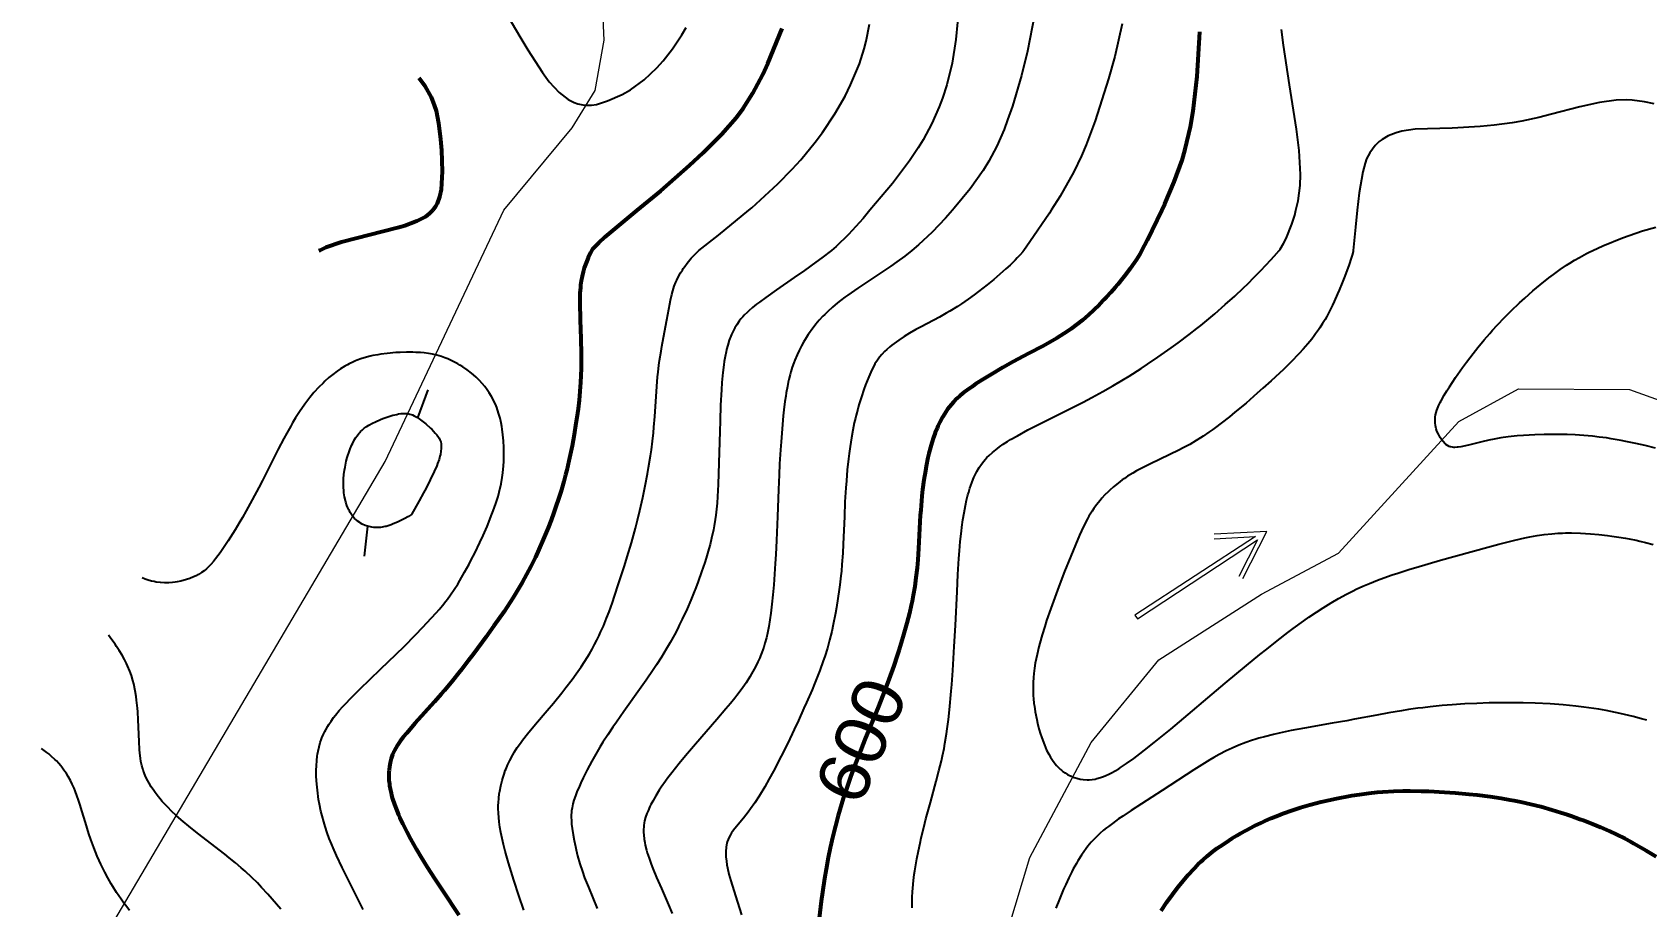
# Model space of a CAD drawing. Header units: metres. Extents: x 545098 to 555652, y 1854398 to 1862642.
# Drawn here: x 546267 to 546805, y 1859768 to 1860059 of the extents above; entities that cross this region are included whole.
import ezdxf
from ezdxf.enums import TextEntityAlignment as Align

# ---------------------------------------------------------------- set-up
doc = ezdxf.new("R2010")
doc.units = ezdxf.units.M
doc.header["$LTSCALE"] = 6.8
for name, color, linetype, lineweight in [('1', 7, 'Continuous', 25), ('2', 7, 'Continuous', 53), ('29', 7, 'Continuous', 25), ('34', 7, 'Continuous', 13), ('35', 7, 'Continuous', 13), ('52', 7, 'Continuous', 13)]:
    doc.layers.add(name, color=color, linetype=linetype, lineweight=lineweight)
doc.layers.add('4', color=7, linetype='Continuous')

msp = doc.modelspace()

# ---------------------------------------------------------------- linework, layer by layer
at = {"layer": '1'}
for points in [[(546424.31, 1860067.14), (546429.76, 1860057.88), (546432.4, 1860053.45), (546437.29, 1860045.86), (546439.57, 1860042.8), (546442.81, 1860039.22), (546445.88, 1860036.87), (546447.81, 1860035.9), (546449.04, 1860035.46), (546451.34, 1860035.01), (546453.68, 1860034.99), (546455.25, 1860035.25), (546458.92, 1860036.42), (546463.8, 1860038.56), (546466.62, 1860040.16), (546471.17, 1860043.43), (546475.36, 1860047.39), (546477.47, 1860049.76), (546480.62, 1860053.79), (546483.7, 1860058.41), (546485.2, 1860060.93)], [(546506.09, 1860000), (546507.03, 1860000.77), (546515.79, 1860008.81), (546520.58, 1860013.7), (546523.38, 1860016.8), (546528.24, 1860022.71), (546528.24, 1860022.71), (546530.63, 1860025.92), (546534.78, 1860032.11), (546538.15, 1860038), (546540.01, 1860041.74), (546542.93, 1860048.78), (546544.53, 1860053.75), (546545.18, 1860056.3), (546546.29, 1860061.97)], [(546575.62, 1860062.66), (546575.07, 1860056.84), (546573.88, 1860049), (546572.13, 1860041.83), (546570.66, 1860037.32), (546569.56, 1860034.42), (546567.08, 1860028.87), (546564.22, 1860023.5), (546562.56, 1860020.77), (546559.63, 1860016.42), (546553.96, 1860008.93), (546546.46, 1860000)], [(546601.33, 1860064.95), (546598.99, 1860052.97), (546596.97, 1860044.87), (546593.95, 1860034.67), (546592.37, 1860030.08), (546591.19, 1860026.94), (546588.75, 1860021.34), (546586.13, 1860016.37), (546584.22, 1860013.26), (546579.82, 1860007.1), (546574.53, 1860000.64), (546573.96, 1860000)], [(546630.51, 1860062.14), (546628.06, 1860051.24), (546626.03, 1860043.81), (546621.57, 1860029.82), (546618.56, 1860021.82), (546616.99, 1860018.14), (546614.44, 1860012.79), (546609.89, 1860004.69), (546606.92, 1860000)], [(546688.47, 1860000), (546689.24, 1860003.17), (546689.88, 1860008.26), (546690.01, 1860011.87), (546689.57, 1860019.96), (546688.7, 1860026.96), (546686.33, 1860041.83), (546684.29, 1860054.99), (546683.63, 1860060.27)], [(546807.94, 1860035.45), (546804.72, 1860036.15), (546800.6, 1860036.69), (546798.53, 1860036.78), (546795.26, 1860036.67), (546789.69, 1860035.9), (546783.07, 1860034.43), (546773.72, 1860032.04), (546769.4, 1860030.94), (546763.83, 1860029.71), (546760.58, 1860029.12), (546754.53, 1860028.32), (546749.9, 1860027.9), (546740.55, 1860027.4), (546728.23, 1860026.96), (546723.81, 1860026.31), (546721.86, 1860025.81), (546719.23, 1860024.8), (546717.17, 1860023.61), (546716.23, 1860022.88), (546714.91, 1860021.58), (546713.07, 1860019.09), (546712.04, 1860017.09), (546711.53, 1860015.7), (546710.76, 1860012.78), (546709.56, 1860005.75), (546708.92, 1860000)], [(546458.66, 1859864.1), (546459.47, 1859866.19), (546460.6, 1859869.33), (546461.32, 1859871.41), (546462.68, 1859875.5), (546464.62, 1859881.5), (546465.55, 1859884.51), (546466.92, 1859889.17), (546468.26, 1859894.11), (546468.93, 1859896.73), (546469.72, 1859899.99), (546470.69, 1859904.26), (546471.52, 1859908.22), (546472.3, 1859912.24), (546472.66, 1859914.25), (546473.31, 1859918.24), (546473.6, 1859920.2), (546473.98, 1859923.1), (546474.29, 1859925.9), (546474.46, 1859927.73), (546474.74, 1859931.27), (546475.4, 1859941.29), (546475.67, 1859944.48), (546475.83, 1859946.06), (546476.12, 1859948.41), (546476.33, 1859949.97), (546476.81, 1859953.05), (546477.07, 1859954.58), (546477.62, 1859957.59), (546478.73, 1859963.47), (546479.71, 1859968.81), (546479.95, 1859970.05), (546480.38, 1859971.91), (546480.72, 1859973.16), (546481.24, 1859974.74), (546481.75, 1859976.02), (546482.04, 1859976.67), (546482.52, 1859977.66), (546483.35, 1859979.17), (546483.92, 1859980.09), (546484.23, 1859980.55), (546484.72, 1859981.26), (546485.52, 1859982.34), (546486.41, 1859983.44), (546486.89, 1859984), (546487.93, 1859985.15), (546488.48, 1859985.73), (546489.36, 1859986.62), (546495.93, 1859991.66), (546506.09, 1860000)], [(546546.46, 1860000), (546544.15, 1859997.25), (546539.3, 1859991.95), (546535.24, 1859987.93), (546533.68, 1859986.62), (546530.45, 1859984.19), (546528.42, 1859982.7), (546524.64, 1859979.97), (546521.21, 1859977.55), (546515.34, 1859973.49), (546511.71, 1859970.95), (546509.61, 1859969.42), (546508.64, 1859968.68), (546507.3, 1859967.59), (546506.08, 1859966.52), (546505.51, 1859965.98), (546504.55, 1859965.02), (546504.1, 1859964.53), (546503.46, 1859963.78), (546502.86, 1859963.02), (546502.04, 1859961.84), (546501.41, 1859960.81), (546501.17, 1859960.39), (546500.73, 1859959.53), (546500.31, 1859958.64), (546500.05, 1859958.03), (546499.57, 1859956.75), (546499.04, 1859955.06), (546498.67, 1859953.62), (546498.5, 1859952.87), (546498.18, 1859951.3), (546497.91, 1859949.63), (546497.74, 1859948.47), (546497.44, 1859945.99), (546497.13, 1859942.59), (546496.95, 1859940.17), (546496.67, 1859935.08), (546496.47, 1859929.8), (546496.36, 1859926.26), (546496, 1859912.27), (546495.87, 1859908.63), (546495.66, 1859904.6), (546495.5, 1859902.42), (546495.08, 1859898.41), (546494.88, 1859897), (546494.54, 1859894.92), (546494.28, 1859893.55), (546493.68, 1859890.78), (546493.14, 1859888.63), (546492.74, 1859887.16), (546491.86, 1859884.15), (546491.38, 1859882.62), (546490.34, 1859879.51), (546489.21, 1859876.36), (546488.41, 1859874.26), (546487.85, 1859872.85), (546486.7, 1859870.05), (546485.5, 1859867.26)], [(546573.96, 1860000), (546571.64, 1859997.4), (546567.15, 1859992.72), (546562.63, 1859988.49), (546560.42, 1859986.62), (546558.05, 1859984.75), (546555.46, 1859982.82), (546553.43, 1859981.37), (546550.47, 1859979.34), (546542.44, 1859974.07), (546541.26, 1859973.28), (546539.07, 1859971.74), (546538.05, 1859970.99), (546536.6, 1859969.88), (546535.69, 1859969.16), (546533.98, 1859967.72), (546532.41, 1859966.28), (546531.42, 1859965.31), (546530.79, 1859964.66), (546529.58, 1859963.35), (546528.43, 1859962), (546527.87, 1859961.31), (546527.06, 1859960.25), (546526.28, 1859959.17), (546525.9, 1859958.62), (546525.17, 1859957.5), (546524.29, 1859956.05), (546523.63, 1859954.85), (546522.84, 1859953.31), (546522.17, 1859951.87), (546521.43, 1859950.09), (546521.07, 1859949.16), (546520.57, 1859947.7), (546520.1, 1859946.15), (546519.87, 1859945.33), (546519.44, 1859943.6), (546519.23, 1859942.68), (546518.93, 1859941.24), (546518.56, 1859939.17), (546518.38, 1859938.07), (546518.13, 1859936.33), (546517.77, 1859933.5), (546517.55, 1859931.47), (546517.16, 1859927.19), (546516.82, 1859922.89), (546516.63, 1859920.17), (546516.34, 1859915.52), (546516.15, 1859911.9), (546516, 1859906.96), (546515.68, 1859897.96), (546515.32, 1859890.02), (546515.07, 1859885.29), (546514.89, 1859882.37), (546514.38, 1859875.23), (546514.07, 1859871.84), (546513.76, 1859868.79), (546513.38, 1859865.74), (546513.07, 1859863.55), (546512.7, 1859861.33), (546512.28, 1859859.12), (546511.92, 1859857.53), (546511.45, 1859855.74), (546511.06, 1859854.44), (546510.45, 1859852.67), (546510.02, 1859851.58), (546509.73, 1859850.89), (546509.12, 1859849.56)], [(546606.92, 1860000), (546606.3, 1859999.03), (546599.76, 1859989.44), (546597.75, 1859986.62), (546597.41, 1859986.17), (546596.59, 1859985.19), (546595.59, 1859984.11), (546594.84, 1859983.34), (546593.17, 1859981.72), (546591.79, 1859980.44), (546590.81, 1859979.57), (546588.77, 1859977.81), (546587.71, 1859976.92), (546585.55, 1859975.16), (546582.66, 1859972.9), (546581.24, 1859971.83), (546579.18, 1859970.34), (546577.01, 1859968.84), (546575.64, 1859967.94), (546573.09, 1859966.36), (546571.88, 1859965.66), (546569.61, 1859964.4), (546563.49, 1859961.2), (546561.77, 1859960.26), (546559.67, 1859959.04), (546557.86, 1859957.91), (546556.14, 1859956.77), (546555.32, 1859956.2), (546553.79, 1859955.06), (546553.08, 1859954.49), (546552.09, 1859953.64), (546551.29, 1859952.9), (546550.4, 1859951.96), (546549.68, 1859951.1), (546548.94, 1859950.09), (546548.13, 1859948.79), (546547.62, 1859947.85), (546547.11, 1859946.83), (546546.77, 1859946.1), (546546.09, 1859944.53), (546545, 1859941.81), (546544.44, 1859940.29), (546543.6, 1859937.83), (546542.77, 1859935.15), (546542.37, 1859933.74), (546541.85, 1859931.77), (546541.6, 1859930.76), (546541.24, 1859929.19), (546540.73, 1859926.76), (546540.28, 1859924.23), (546539.82, 1859921.33), (546539.5, 1859918.95), (546539.29, 1859917.15), (546538.91, 1859913.52), (546538.59, 1859909.9), (546538.42, 1859907.51), (546538.14, 1859902.88), (546537.92, 1859897.95), (546537.56, 1859888.75), (546537.4, 1859885.77), (546537.13, 1859882.03), (546536.93, 1859879.76), (546536.77, 1859878.24), (546536.4, 1859875.19), (546536.2, 1859873.67), (546535.76, 1859870.66), (546535.28, 1859867.7), (546534.94, 1859865.77), (546534.21, 1859862.05), (546533.7, 1859859.68), (546533, 1859856.78)], [(546708.92, 1860000), (546708.29, 1859994.37), (546707.6, 1859986.62), (546707.53, 1859986.24), (546707.22, 1859985.04), (546706.93, 1859984.05), (546706.24, 1859981.98), (546704.81, 1859978.08), (546703.9, 1859975.79), (546702.9, 1859973.36), (546702.37, 1859972.12), (546701.26, 1859969.64), (546700.69, 1859968.41), (546699.81, 1859966.63), (546698.75, 1859964.62), (546698.21, 1859963.65), (546697.36, 1859962.23), (546696.48, 1859960.84), (546696.02, 1859960.16), (546695.05, 1859958.79), (546694.55, 1859958.11), (546693.76, 1859957.09), (546692.48, 1859955.53), (546690.94, 1859953.76), (546689.58, 1859952.28), (546686.76, 1859949.38), (546684.28, 1859946.96), (546682.97, 1859945.72), (546680.27, 1859943.22), (546677.49, 1859940.71), (546675.6, 1859939.04), (546671.83, 1859935.78), (546668.12, 1859932.68), (546666.28, 1859931.19), (546663.54, 1859929.04), (546661.7, 1859927.66), (546660.78, 1859926.99), (546659.4, 1859926.02), (546657.54, 1859924.76), (546656.61, 1859924.15), (546655.2, 1859923.27), (546653.05, 1859922), (546650.87, 1859920.81), (546649.41, 1859920.05), (546646.47, 1859918.6), (546639.78, 1859915.42), (546637.96, 1859914.52), (546636.21, 1859913.62), (546635.36, 1859913.16), (546634.13, 1859912.46), (546632.37, 1859911.38), (546631.27, 1859910.64), (546630.56, 1859910.14), (546629.2, 1859909.12), (546628.23, 1859908.34), (546627.61, 1859907.82), (546626.43, 1859906.76), (546625.87, 1859906.22), (546624.8, 1859905.14), (546623.81, 1859904.05), (546623.18, 1859903.32)], [(546658.75, 1859963.28), (546661.46, 1859965.54), (546664.92, 1859968.55), (546668.1, 1859971.43), (546670.97, 1859974.14), (546672.41, 1859975.54), (546674.6, 1859977.72), (546676.8, 1859979.98), (546680.12, 1859983.52), (546681.23, 1859984.74), (546682.9, 1859986.62), (546683.19, 1859987), (546684.34, 1859988.9), (546685.18, 1859990.57), (546687.12, 1859995.38), (546688.07, 1859998.33), (546688.47, 1860000)], [(546734.87, 1859930.31), (546734.93, 1859931.04), (546735.05, 1859931.8), (546735.24, 1859932.57), (546735.48, 1859933.37), (546735.68, 1859933.92), (546736.15, 1859935.05), (546736.56, 1859935.93), (546736.87, 1859936.54), (546737.93, 1859938.45), (546738.75, 1859939.79), (546739.66, 1859941.21), (546741.7, 1859944.26), (546744.05, 1859947.62), (546745.36, 1859949.41), (546747.51, 1859952.24), (546749.08, 1859954.23), (546751.22, 1859956.81), (546753.08, 1859958.95), (546754.06, 1859960.05), (546755.6, 1859961.73), (546758.08, 1859964.33), (546760.18, 1859966.44), (546762.98, 1859969.12), (546764.74, 1859970.74), (546767.48, 1859973.15), (546769.86, 1859975.14), (546772.81, 1859977.47), (546774.32, 1859978.6), (546776.62, 1859980.25), (546778.71, 1859981.66), (546779.76, 1859982.34), (546781.35, 1859983.32), (546782.96, 1859984.27), (546785.39, 1859985.6), (546786.21, 1859986.02), (546787.44, 1859986.62), (546790.75, 1859988.14), (546797.39, 1859990.82), (546804.02, 1859993.09), (546808.44, 1859994.41)], [(546560.57, 1859767.61), (546560.54, 1859768.46), (546560.57, 1859771.12), (546560.66, 1859772.95), (546560.76, 1859774.2), (546561.01, 1859776.73), (546561.25, 1859778.66), (546561.43, 1859779.96), (546562.09, 1859783.91), (546562.6, 1859786.55), (546563.16, 1859789.18), (546563.55, 1859790.93), (546564.38, 1859794.38), (546565.11, 1859797.22), (546566.6, 1859802.75), (546568.55, 1859809.8), (546569.45, 1859813.22), (546570.27, 1859816.58), (546570.64, 1859818.24), (546571.15, 1859820.71), (546571.46, 1859822.34), (546572, 1859825.58), (546572.23, 1859827.19), (546572.65, 1859830.37), (546573.01, 1859833.53), (546573.58, 1859839.75), (546573.76, 1859842.06), (546574.09, 1859846.7), (546574.58, 1859854.69), (546574.94, 1859861.61), (546575.49, 1859872.94), (546575.8, 1859878.63), (546576.14, 1859884.01), (546576.32, 1859886.52), (546576.58, 1859889.61), (546576.95, 1859893.13), (546577.11, 1859894.44), (546577.45, 1859896.91), (546577.83, 1859899.21), (546578.29, 1859901.61), (546578.7, 1859903.45), (546579.14, 1859905.23), (546579.38, 1859906.1), (546579.76, 1859907.37), (546580.4, 1859909.23), (546580.87, 1859910.42), (546581.12, 1859911), (546581.52, 1859911.86), (546582.09, 1859912.97), (546582.88, 1859914.3), (546583.66, 1859915.46), (546584.43, 1859916.44), (546584.83, 1859916.91), (546585.48, 1859917.62), (546586.17, 1859918.31), (546587.29, 1859919.33), (546587.83, 1859919.78), (546588.98, 1859920.68), (546589.6, 1859921.13), (546590.91, 1859922.03), (546592.34, 1859922.95), (546593.37, 1859923.58), (546595.6, 1859924.87), (546599.14, 1859926.8), (546602.26, 1859928.42), (546617.51, 1859936.1), (546620.46, 1859937.62), (546624.11, 1859939.58), (546627.47, 1859941.47), (546631.01, 1859943.57), (546632.88, 1859944.72), (546636.85, 1859947.27), (546638.99, 1859948.69), (546642.41, 1859951.02), (546646.84, 1859954.14), (546649.2, 1859955.86), (546652.89, 1859958.63), (546655.45, 1859960.62), (546656.76, 1859961.66), (546658.75, 1859963.28)], [(546372.87, 1859948.85), (546372.26, 1859948.53), (546371.35, 1859948.01), (546369.96, 1859947.14), (546368.84, 1859946.37), (546367.42, 1859945.31), (546366.11, 1859944.24), (546364.78, 1859943.07), (546364.12, 1859942.44), (546362.77, 1859941.1), (546361.08, 1859939.25), (546359.73, 1859937.63), (546359.05, 1859936.77), (546358.03, 1859935.41), (546357.02, 1859933.98), (546356.51, 1859933.23), (546355, 1859930.88), (546354, 1859929.22), (546353.34, 1859928.09), (546352.03, 1859925.76), (546351.06, 1859923.98), (546349.17, 1859920.37), (546347.94, 1859917.97), (546343.93, 1859909.99), (546342.75, 1859907.69), (546340.55, 1859903.53), (546338.53, 1859899.86), (546337.25, 1859897.63), (546336.42, 1859896.22), (546334.82, 1859893.57), (546333.26, 1859891.08), (546332.5, 1859889.89), (546331.38, 1859888.21), (546329.79, 1859885.91), (546328.3, 1859883.91), (546327.6, 1859883.04), (546326.73, 1859882.02), (546326.3, 1859881.56), (546325.28, 1859880.56), (546324.46, 1859879.88), (546323.63, 1859879.28), (546322.65, 1859878.69), (546321.82, 1859878.26), (546320.93, 1859877.85), (546319.73, 1859877.36), (546318.59, 1859876.96), (546316.77, 1859876.46), (546315.51, 1859876.2), (546314.86, 1859876.1), (546313.89, 1859875.98), (546312.71, 1859875.9), (546312.12, 1859875.88), (546311.23, 1859875.89), (546309.89, 1859875.97), (546308.54, 1859876.15), (546307.87, 1859876.27), (546306.98, 1859876.47), (546305.87, 1859876.79), (546304.88, 1859877.13), (546303.87, 1859877.55)], [(546363.76, 1859824.23), (546364.28, 1859825.43), (546364.71, 1859826.32), (546365.02, 1859826.91), (546365.69, 1859828.08), (546366.05, 1859828.66), (546366.82, 1859829.83), (546367.66, 1859830.99), (546368.26, 1859831.77), (546369.55, 1859833.34), (546370.75, 1859834.7), (546371.6, 1859835.61), (546373.4, 1859837.49), (546374.36, 1859838.46), (546376.4, 1859840.46), (546383.32, 1859847.09), (546388.5, 1859852.12), (546391.13, 1859854.72), (546394.99, 1859858.61), (546397.42, 1859861.12), (546400.21, 1859864.08), (546401.97, 1859866.04), (546402.79, 1859866.98), (546403.95, 1859868.36), (546405.06, 1859869.74), (546405.59, 1859870.43), (546406.62, 1859871.84), (546407.89, 1859873.67), (546409.01, 1859875.43), (546409.77, 1859876.68), (546411.33, 1859879.4), (546412.8, 1859882.11), (546413.55, 1859883.55), (546414.68, 1859885.79), (546416.38, 1859889.3), (546417.48, 1859891.69), (546418.79, 1859894.67), (546419.77, 1859897.03), (546420.23, 1859898.19), (546420.87, 1859899.89), (546421.74, 1859902.35), (546422.46, 1859904.65), (546422.86, 1859906.1), (546423.5, 1859908.83), (546423.88, 1859910.95), (546424.1, 1859912.56), (546424.31, 1859914.85), (546424.38, 1859916.31), (546424.41, 1859919.12), (546424.37, 1859920.95), (546424.25, 1859923.18), (546424.08, 1859925.15), (546423.85, 1859927.06), (546423.7, 1859927.99), (546423.47, 1859929.22), (546423.13, 1859930.72), (546422.78, 1859932.04), (546422.29, 1859933.55), (546422.02, 1859934.29), (546421.58, 1859935.38), (546421.09, 1859936.43), (546420.83, 1859936.95), (546420.28, 1859937.97), (546419.54, 1859939.21), (546418.89, 1859940.16), (546418.02, 1859941.32), (546417.17, 1859942.33), (546416.27, 1859943.3), (546415.21, 1859944.34), (546414.32, 1859945.13), (546413.63, 1859945.71), (546412.21, 1859946.8), (546410.74, 1859947.81), (546409.75, 1859948.43), (546409.08, 1859948.82), (546407.74, 1859949.54), (546406.39, 1859950.19), (546405.71, 1859950.48), (546404.68, 1859950.88), (546403.64, 1859951.24), (546402.03, 1859951.7), (546400.64, 1859952.02), (546399.34, 1859952.25), (546397.83, 1859952.45), (546396.57, 1859952.56), (546395.09, 1859952.66), (546394.07, 1859952.69), (546391.97, 1859952.7), (546389.83, 1859952.64), (546388.39, 1859952.56), (546385.53, 1859952.31), (546383.44, 1859952.04), (546382.42, 1859951.88), (546380.68, 1859951.56), (546379.83, 1859951.37), (546378.59, 1859951.06), (546376.76, 1859950.51), (546375.56, 1859950.07), (546374.96, 1859949.83), (546374.06, 1859949.43), (546372.87, 1859948.85)], [(546393.66, 1859898.67), (546392.57, 1859898.03), (546391.15, 1859897.24), (546390.3, 1859896.79), (546388.92, 1859896.12), (546387.5, 1859895.49), (546386.8, 1859895.22), (546385.79, 1859894.88), (546385.13, 1859894.7), (546384.71, 1859894.6), (546383.89, 1859894.44), (546383.29, 1859894.36), (546382.9, 1859894.33), (546381.77, 1859894.3), (546381.05, 1859894.34), (546380.36, 1859894.43), (546379.91, 1859894.51), (546379.03, 1859894.73), (546378.19, 1859895.01), (546377.19, 1859895.46), (546376.62, 1859895.78), (546376.34, 1859895.96), (546375.54, 1859896.54), (546375.16, 1859896.87), (546374.67, 1859897.34), (546374.1, 1859898), (546373.62, 1859898.65), (546373.18, 1859899.35), (546372.9, 1859899.85), (546372.73, 1859900.19), (546372.4, 1859900.91), (546372.1, 1859901.67), (546371.76, 1859902.73), (546371.6, 1859903.28), (546371.32, 1859904.56), (546371.11, 1859905.9), (546371.03, 1859906.59), (546370.96, 1859907.63), (546370.93, 1859908.34), (546370.94, 1859909.78), (546370.97, 1859910.51), (546371.09, 1859911.97), (546371.29, 1859913.45), (546371.45, 1859914.43), (546371.58, 1859915.08), (546371.87, 1859916.37), (546372.21, 1859917.65), (546372.39, 1859918.28), (546372.69, 1859919.21), (546373.19, 1859920.55), (546373.74, 1859921.84), (546374.03, 1859922.45), (546374.66, 1859923.6), (546374.98, 1859924.14), (546375.5, 1859924.9), (546376.03, 1859925.58), (546376.4, 1859926.01), (546376.66, 1859926.28), (546377.18, 1859926.78), (546377.6, 1859927.14), (546377.88, 1859927.37), (546378.47, 1859927.8), (546379.42, 1859928.4), (546380.58, 1859929.03), (546381.58, 1859929.52), (546383.23, 1859930.24), (546384.1, 1859930.58), (546385.43, 1859931.07), (546386.75, 1859931.5), (546387.41, 1859931.69), (546388.68, 1859932.01), (546389.28, 1859932.13), (546390.14, 1859932.26), (546390.94, 1859932.33), (546391.76, 1859932.32), (546392.37, 1859932.26), (546393.1, 1859932.1), (546393.94, 1859931.82), (546394.49, 1859931.56), (546395.42, 1859931.04), (546396.19, 1859930.52), (546397.11, 1859929.84), (546398.38, 1859928.83), (546399.93, 1859927.45), (546400.37, 1859927.03), (546401.56, 1859925.78), (546402.06, 1859925.2), (546402.6, 1859924.46), (546402.83, 1859924.1), (546403.1, 1859923.57), (546403.36, 1859922.85), (546403.48, 1859922.22), (546403.53, 1859921.68), (546403.54, 1859921.09), (546403.52, 1859920.67), (546403.42, 1859919.75), (546403.24, 1859918.68), (546403.1, 1859918.06), (546402.79, 1859916.96), (546402.31, 1859915.61), (546402.01, 1859914.83)], [(546808.35, 1859920.77), (546804.94, 1859921.61), (546801.75, 1859922.33), (546798.49, 1859923), (546796.85, 1859923.31), (546793.59, 1859923.88), (546791.99, 1859924.13), (546789.62, 1859924.46), (546787.33, 1859924.72), (546785.85, 1859924.87), (546782.97, 1859925.09), (546781.57, 1859925.17), (546778.86, 1859925.27), (546776.25, 1859925.31), (546774.56, 1859925.31), (546771.28, 1859925.26), (546768.14, 1859925.15), (546764.39, 1859924.96), (546762.24, 1859924.8), (546759.18, 1859924.49), (546756.78, 1859924.16), (546754.52, 1859923.77), (546752.82, 1859923.42), (546750.46, 1859922.87), (546746.46, 1859921.85), (546745, 1859921.5), (546743.43, 1859921.18), (546742.6, 1859921.06), (546742.22, 1859921.02), (546741.5, 1859920.99), (546741.16, 1859921), (546740.68, 1859921.04), (546740.15, 1859921.14), (546739.89, 1859921.21), (546739.52, 1859921.34), (546738.98, 1859921.62), (546738.46, 1859922), (546738.21, 1859922.22), (546737.56, 1859922.91), (546737.03, 1859923.61), (546736.55, 1859924.33), (546736.31, 1859924.73), (546735.96, 1859925.38), (546735.5, 1859926.45), (546735.24, 1859927.23), (546735, 1859928.27), (546734.89, 1859929.15), (546734.87, 1859929.61), (546734.87, 1859930.31)], [(546402.01, 1859914.83), (546401.23, 1859913.01), (546399.89, 1859910.19), (546398.47, 1859907.42), (546397.64, 1859905.85), (546396.22, 1859903.23), (546393.66, 1859898.67)], [(546623.18, 1859903.32), (546622.01, 1859901.86), (546621.11, 1859900.61), (546620.54, 1859899.78), (546619.47, 1859898.06), (546618.97, 1859897.17), (546617.98, 1859895.29), (546617, 1859893.25), (546616.34, 1859891.78), (546614.94, 1859888.51), (546613.39, 1859884.77), (546611.33, 1859879.6), (546609.44, 1859874.69), (546607.62, 1859869.77), (546606.76, 1859867.37), (546605.37, 1859863.28), (546604.74, 1859861.32), (546603.88, 1859858.5), (546603.11, 1859855.81), (546602.77, 1859854.51), (546602.17, 1859852.02), (546601.58, 1859849.09), (546601.31, 1859847.44), (546601.09, 1859845.67), (546600.96, 1859844.31), (546600.86, 1859842.65), (546600.83, 1859841.36), (546600.86, 1859839.46), (546600.92, 1859838.21), (546600.98, 1859837.38), (546601.15, 1859835.71), (546601.27, 1859834.76), (546601.56, 1859832.86), (546602.04, 1859830.34), (546602.32, 1859829.09), (546602.79, 1859827.25), (546603.32, 1859825.46), (546603.6, 1859824.58), (546604.04, 1859823.32), (546604.6, 1859821.87), (546605.36, 1859820.17), (546606.1, 1859818.75), (546606.62, 1859817.85), (546607.31, 1859816.79), (546607.9, 1859815.99), (546608.2, 1859815.61), (546608.67, 1859815.07), (546609.4, 1859814.3), (546610.01, 1859813.73), (546610.32, 1859813.46), (546610.8, 1859813.08), (546611.54, 1859812.55), (546612.31, 1859812.07), (546612.71, 1859811.85), (546613.52, 1859811.46), (546613.93, 1859811.28), (546614.57, 1859811.04), (546615.44, 1859810.76), (546616.55, 1859810.5), (546617.58, 1859810.34), (546618.85, 1859810.26), (546619.5, 1859810.27), (546620.52, 1859810.35), (546621.59, 1859810.52), (546622.15, 1859810.65), (546623.33, 1859810.98), (546623.95, 1859811.2), (546624.92, 1859811.58), (546626.29, 1859812.21), (546627.02, 1859812.58), (546628.16, 1859813.22), (546629.38, 1859813.94), (546630.01, 1859814.34), (546632.02, 1859815.68), (546634.42, 1859817.39), (546636.45, 1859818.9), (546638.01, 1859820.11), (546641.24, 1859822.67), (546644.53, 1859825.35), (546646.74, 1859827.18), (546664.89, 1859842.43), (546671.98, 1859848.31), (546676.46, 1859851.96), (546678.77, 1859853.81), (546682.27, 1859856.58), (546685.8, 1859859.29), (546687.57, 1859860.62), (546691.06, 1859863.17), (546692.79, 1859864.39), (546695.33, 1859866.13), (546697.54, 1859867.58), (546700.26, 1859869.26), (546702.67, 1859870.66), (546705.35, 1859872.11), (546707.51, 1859873.2), (546708.59, 1859873.72), (546710.8, 1859874.73), (546713.05, 1859875.69), (546715.63, 1859876.72), (546717.76, 1859877.52), (546720.56, 1859878.51)], [(546720.56, 1859878.51), (546722.48, 1859879.15), (546726.43, 1859880.41), (546728.44, 1859881.03), (546732.52, 1859882.23), (546736.62, 1859883.4), (546752.43, 1859887.8), (546756.11, 1859888.79), (546759.67, 1859889.69), (546761.41, 1859890.11), (546764.8, 1859890.86), (546766.45, 1859891.19), (546768.87, 1859891.61), (546771.23, 1859891.95), (546773.79, 1859892.22), (546775.81, 1859892.37), (546777.31, 1859892.45), (546778.31, 1859892.48), (546780.3, 1859892.5), (546783.31, 1859892.44), (546786.7, 1859892.24), (546789.49, 1859891.99), (546792.36, 1859891.66), (546793.83, 1859891.47), (546796.08, 1859891.14), (546798.39, 1859890.75), (546799.56, 1859890.53), (546801.95, 1859890.04), (546803.16, 1859889.77), (546805.01, 1859889.33), (546807.53, 1859888.67)], [(546485.5, 1859867.26), (546483.9, 1859863.8), (546482.89, 1859861.72), (546482.36, 1859860.68), (546481.26, 1859858.59), (546479.81, 1859855.95), (546478.57, 1859853.81), (546476.92, 1859851.1), (546475.33, 1859848.61), (546474.21, 1859846.92), (546471.85, 1859843.48), (546470.22, 1859841.16), (546464.37, 1859832.98), (546461.93, 1859829.5), (546460.75, 1859827.78), (546459.05, 1859825.24), (546457.46, 1859822.76), (546456.46, 1859821.14), (546454.61, 1859818), (546453.76, 1859816.48), (546452.21, 1859813.59), (546450.86, 1859810.9), (546450.08, 1859809.24), (546449.61, 1859808.19), (546448.79, 1859806.25), (546448.29, 1859804.94), (546447.78, 1859803.45), (546447.43, 1859802.22), (546447.15, 1859800.95), (546447, 1859799.97), (546446.95, 1859799.49), (546446.89, 1859798.53), (546446.89, 1859797.56), (546446.91, 1859796.9), (546447.01, 1859795.5), (546447.18, 1859794), (546447.47, 1859791.96), (546447.82, 1859790.02), (546448.24, 1859788), (546448.47, 1859786.97), (546448.99, 1859784.89), (546449.74, 1859782.29), (546450.59, 1859779.72), (546451.34, 1859777.65), (546452.59, 1859774.46), (546455.51, 1859767.34)], [(546431.07, 1859766.85), (546429.36, 1859771.76), (546427.69, 1859776.79), (546425.92, 1859782.56), (546424.84, 1859786.46), (546424.28, 1859788.66), (546423.8, 1859790.73), (546423.41, 1859792.66), (546423.1, 1859794.45), (546422.84, 1859796.31), (546422.7, 1859797.69), (546422.59, 1859799.15), (546422.54, 1859800.66), (546422.55, 1859801.8), (546422.59, 1859802.62), (546422.71, 1859804.16), (546422.89, 1859805.61), (546423.05, 1859806.53), (546423.42, 1859808.3), (546423.84, 1859810.01), (546424.07, 1859810.85), (546424.46, 1859812.1), (546424.89, 1859813.33), (546425.13, 1859813.95), (546425.64, 1859815.18), (546426.36, 1859816.71), (546427.37, 1859818.58), (546427.94, 1859819.53), (546428.87, 1859820.97), (546429.91, 1859822.45), (546430.66, 1859823.45), (546432.27, 1859825.52), (546434.95, 1859828.76), (546438.88, 1859833.36), (546440.94, 1859835.8), (546443.73, 1859839.2), (546445.12, 1859840.96), (546447.19, 1859843.67), (546448.55, 1859845.52), (546450.19, 1859847.89), (546451.46, 1859849.82), (546452.97, 1859852.28), (546453.83, 1859853.78), (546454.66, 1859855.3), (546455.44, 1859856.83), (546456.19, 1859858.37), (546456.67, 1859859.41), (546457.59, 1859861.49), (546458.66, 1859864.1)], [(546303.42, 1859816.35), (546303.24, 1859817.45), (546303.04, 1859819.18), (546302.94, 1859820.4), (546302.8, 1859823.07), (546302.5, 1859830.26), (546302.34, 1859832.86), (546302.23, 1859834.16), (546301.97, 1859836.75), (546301.8, 1859838.02), (546301.51, 1859839.87), (546301.02, 1859842.22), (546300.72, 1859843.36), (546300.22, 1859845.02), (546299.71, 1859846.46), (546298.97, 1859848.24), (546298.64, 1859848.95), (546297.93, 1859850.36), (546297.14, 1859851.78), (546296.17, 1859853.38), (546295.31, 1859854.68), (546294.8, 1859855.42), (546293.71, 1859856.94), (546292.58, 1859858.4)], [(546533, 1859856.78), (546532.26, 1859854.12), (546531.39, 1859851.34), (546530.89, 1859849.86), (546529.74, 1859846.71), (546529.08, 1859845), (546527.97, 1859842.25), (546527.15, 1859840.28), (546525.33, 1859836.06), (546524.46, 1859834.1), (546522.63, 1859830.07), (546521.21, 1859827.02), (546519.05, 1859822.48), (546516.9, 1859818.13), (546514.34, 1859813.18), (546512.91, 1859810.56), (546511.43, 1859807.97), (546509.52, 1859804.83), (546508.03, 1859802.55), (546506.67, 1859800.6), (546505.83, 1859799.46), (546504.28, 1859797.48), (546501.43, 1859794.06), (546500.68, 1859793.09), (546500.34, 1859792.61), (546499.93, 1859791.98), (546499.5, 1859791.16), (546499.17, 1859790.4), (546498.9, 1859789.58), (546498.76, 1859789.02), (546498.68, 1859788.63), (546498.56, 1859787.83), (546498.49, 1859787.21), (546498.46, 1859786.79), (546498.43, 1859785.94), (546498.46, 1859784.62), (546498.59, 1859783.13), (546498.76, 1859781.92), (546498.95, 1859780.9), (546499.44, 1859778.82), (546500.06, 1859776.63), (546501.67, 1859771.56), (546503.68, 1859765.32)], [(546509.12, 1859849.56), (546508.72, 1859848.74), (546507.89, 1859847.14), (546507.02, 1859845.59), (546506.41, 1859844.59), (546505.16, 1859842.62), (546503.5, 1859840.25), (546502.11, 1859838.4), (546501.4, 1859837.49), (546499.95, 1859835.69), (546498.45, 1859833.9), (546495.38, 1859830.33), (546488.3, 1859822.17), (546484.92, 1859818.19), (546482.81, 1859815.64), (546480.41, 1859812.62), (546479.12, 1859810.93), (546478.32, 1859809.84), (546476.87, 1859807.77), (546476.21, 1859806.79), (546475.03, 1859804.91), (546474.02, 1859803.16), (546473.44, 1859802.05), (546473.09, 1859801.33), (546472.47, 1859799.96), (546472.08, 1859798.98), (546471.68, 1859797.79), (546471.35, 1859796.56), (546471.23, 1859795.96), (546471.09, 1859795.05), (546471.04, 1859794.6), (546470.98, 1859793.69), (546470.98, 1859792.65), (546471.02, 1859791.94), (546471.19, 1859790.48), (546471.39, 1859789.32), (546471.56, 1859788.52), (546471.98, 1859786.84), (546472.23, 1859785.95), (546472.83, 1859784.1), (546473.54, 1859782.12), (546474.07, 1859780.72), (546475.3, 1859777.74), (546476.91, 1859774.05), (546479.31, 1859768.63), (546480.57, 1859765.71)], [(546744.81, 1859835.54), (546740.53, 1859835.26), (546737.24, 1859834.98), (546733.27, 1859834.58), (546730.75, 1859834.29), (546729.12, 1859834.08), (546725.98, 1859833.64), (546723.72, 1859833.29), (546719.42, 1859832.57), (546715.41, 1859831.83), (546708.04, 1859830.42), (546705.46, 1859829.95), (546700.53, 1859829.08), (546691.32, 1859827.49), (546686.88, 1859826.66), (546682.94, 1859825.84), (546680.98, 1859825.38), (546678.04, 1859824.63), (546676.1, 1859824.08), (546675.13, 1859823.79), (546673.68, 1859823.33), (546671.76, 1859822.67), (546669.39, 1859821.76), (546667.27, 1859820.85), (546665.18, 1859819.86), (546662.89, 1859818.68), (546661.08, 1859817.67), (546659.73, 1859816.89), (546657.08, 1859815.28), (546654.47, 1859813.62), (546643.89, 1859806.7), (546633.6, 1859800.04), (546630.73, 1859798.16), (546629.33, 1859797.21), (546627.29, 1859795.75), (546625.96, 1859794.75), (546625.3, 1859794.23), (546624.34, 1859793.43), (546623.09, 1859792.33), (546622.47, 1859791.75), (546621.57, 1859790.86), (546620.68, 1859789.93), (546620.25, 1859789.45), (546619.12, 1859788.11), (546618.57, 1859787.41), (546617.76, 1859786.31), (546616.96, 1859785.15), (546615.79, 1859783.3), (546615.28, 1859782.43), (546614.26, 1859780.6), (546613.75, 1859779.63), (546612.74, 1859777.59), (546611.72, 1859775.4), (546611.04, 1859773.85), (546609.65, 1859770.53), (546608.46, 1859767.5)], [(546805.43, 1859830.13), (546803.66, 1859830.62), (546800.91, 1859831.35), (546798.04, 1859832.04), (546796.56, 1859832.37), (546793.51, 1859833.01), (546791.93, 1859833.31), (546789.5, 1859833.74), (546786.15, 1859834.26), (546784.42, 1859834.5), (546781.75, 1859834.83), (546777.6, 1859835.24), (546776.17, 1859835.36), (546773.26, 1859835.56), (546768.27, 1859835.8), (546764.19, 1859835.91), (546761.1, 1859835.95), (546759.04, 1859835.95), (546754.91, 1859835.91), (546752.86, 1859835.86), (546748.79, 1859835.73), (546744.81, 1859835.54)], [(546377.49, 1859767.06), (546370.47, 1859781.09), (546368.6, 1859785.04), (546367.46, 1859787.61), (546366.93, 1859788.88), (546366.18, 1859790.76), (546365.5, 1859792.62), (546364.82, 1859794.66), (546364.34, 1859796.27), (546363.8, 1859798.27), (546363.42, 1859799.85), (546362.94, 1859802.19), (546362.66, 1859803.74), (546362.24, 1859806.8), (546362.04, 1859808.82), (546361.89, 1859811.31), (546361.86, 1859813.51), (546361.9, 1859814.95), (546362.02, 1859816.72), (546362.18, 1859818.1), (546362.28, 1859818.78), (546362.46, 1859819.79), (546362.8, 1859821.26), (546363.21, 1859822.69), (546363.53, 1859823.62), (546363.76, 1859824.23)], [(546299.65, 1859766.72), (546298.37, 1859768.35), (546297.74, 1859769.2), (546296.81, 1859770.5), (546295.28, 1859772.77), (546294.1, 1859774.67), (546293.53, 1859775.63), (546292.41, 1859777.58), (546291.36, 1859779.54), (546290.91, 1859780.42), (546290.06, 1859782.15), (546289.46, 1859783.43), (546288.83, 1859784.86), (546287.7, 1859787.66), (546287.35, 1859788.58), (546286.7, 1859790.42), (546286.08, 1859792.26), (546284.91, 1859796.02), (546283.75, 1859799.9), (546283.14, 1859801.85), (546282.51, 1859803.78), (546282.18, 1859804.73), (546281.48, 1859806.57), (546281.11, 1859807.47), (546280.53, 1859808.77), (546279.91, 1859810.01), (546279.19, 1859811.32), (546278.57, 1859812.32), (546278.09, 1859813.04), (546277.76, 1859813.51), (546277.08, 1859814.42), (546276.73, 1859814.86), (546276, 1859815.71), (546275.25, 1859816.53), (546274.73, 1859817.05), (546273.65, 1859818.07), (546272.7, 1859818.88), (546272.05, 1859819.4), (546270.72, 1859820.39), (546270.31, 1859820.67)], [(546350.08, 1859767.11), (546347.16, 1859770.54), (546345.76, 1859772.14), (546343.66, 1859774.43), (546342.24, 1859775.91), (546340.42, 1859777.71), (546338.11, 1859779.87), (546336.88, 1859780.95), (546334.94, 1859782.6), (546332.87, 1859784.3), (546331.42, 1859785.45), (546322.28, 1859792.51), (546319.34, 1859794.85), (546317.48, 1859796.39), (546315.31, 1859798.27), (546313.55, 1859799.92), (546312.47, 1859800.99), (546311.79, 1859801.69), (546310.54, 1859803.07), (546309.68, 1859804.08), (546309.14, 1859804.74), (546308.15, 1859806.03), (546307.7, 1859806.67), (546306.88, 1859807.91), (546306.15, 1859809.11), (546305.72, 1859809.89), (546304.98, 1859811.4), (546304.47, 1859812.63), (546304.18, 1859813.43), (546304.01, 1859813.96), (546303.71, 1859815.02), (546303.42, 1859816.35)]]:
    msp.add_lwpolyline(points, dxfattribs=at)
at = {"layer": '2'}
msp.add_line((546363.02, 1859986.62), (546362.69, 1859986.43), dxfattribs=at)
for points in [[(546468.88, 1860000), (546476.71, 1860006.49), (546486.31, 1860014.88), (546490.86, 1860019.13), (546497.1, 1860025.4), (546501.93, 1860030.95), (546504.16, 1860033.94), (546507.42, 1860039.05), (546510.7, 1860045.26), (546512.4, 1860048.91), (546517.16, 1860060.51)], [(546643.78, 1860000), (546644.82, 1860002.13), (546647.92, 1860009.44), (546650.5, 1860016.7), (546651.57, 1860020.33), (546653.32, 1860027.79), (546654.23, 1860033.04), (546655.55, 1860044.58), (546656.4, 1860059.42)], [(546396.01, 1860044.07), (546398.04, 1860041.47), (546400.18, 1860037.68), (546401.23, 1860035.02), (546401.79, 1860033.14), (546402.66, 1860029.01), (546403.33, 1860023.72), (546403.62, 1860020), (546403.83, 1860012.86), (546403.47, 1860006.93), (546402.96, 1860004.46), (546402.15, 1860002.27), (546401.62, 1860001.28), (546400.68, 1860000)], [(546400.68, 1860000), (546400.43, 1859999.66), (546399.66, 1859998.9), (546398.25, 1859997.83), (546395.4, 1859996.32), (546391.45, 1859994.85), (546388.99, 1859994.11), (546370.32, 1859989.34), (546365.03, 1859987.56), (546363.02, 1859986.62)], [(546453.69, 1859986.62), (546453.98, 1859987.03), (546456.04, 1859989.19), (546458.2, 1859991.14), (546468.88, 1860000)], [(546637.12, 1859986.62), (546638.96, 1859990.09), (546643.78, 1860000)], [(546453.69, 1859986.62), (546453.26, 1859985.77), (546452.49, 1859984.12), (546451.83, 1859982.53), (546451.23, 1859980.83), (546450.84, 1859979.5), (546450.49, 1859978.03), (546450.19, 1859976.44), (546450.01, 1859975.17), (546449.91, 1859974.23), (546449.79, 1859972.36), (546449.74, 1859970.47), (546449.74, 1859969.2), (546449.87, 1859963.53), (546450.06, 1859957.11), (546450.15, 1859952.19), (546450.16, 1859948.94), (546450.14, 1859947.33), (546450.08, 1859944.95), (546449.97, 1859942.64), (546449.87, 1859941.12), (546449.62, 1859938.16), (546449.47, 1859936.7), (546449.13, 1859933.82), (546448.73, 1859930.97), (546448.44, 1859929.08), (546447.82, 1859925.3), (546447.13, 1859921.47), (546446.75, 1859919.52), (546446.12, 1859916.52), (546445.4, 1859913.43), (546445, 1859911.84), (546444.42, 1859909.66), (546443.6, 1859906.85), (546442.78, 1859904.21), (546441.68, 1859900.96), (546441.09, 1859899.29), (546440.14, 1859896.75), (546439.14, 1859894.17), (546437.52, 1859890.27), (546436.1, 1859887.03), (546434.91, 1859884.47), (546433.37, 1859881.34), (546431.95, 1859878.61), (546430.5, 1859875.98), (546428.85, 1859873.17), (546427.52, 1859871.01), (546426.51, 1859869.43), (546424.48, 1859866.36), (546421.08, 1859861.5), (546418.38, 1859857.78), (546414.39, 1859852.39), (546412.4, 1859849.75), (546410.39, 1859847.14), (546409.37, 1859845.85), (546407.29, 1859843.27), (546404.61, 1859840.06), (546403.5, 1859838.78), (546401.25, 1859836.24), (546394.75, 1859829.02), (546392.01, 1859825.85), (546390.85, 1859824.41), (546389.86, 1859823.1), (546388.94, 1859821.76), (546388.34, 1859820.76), (546387.95, 1859820.04), (546387.72, 1859819.58), (546387.32, 1859818.68), (546386.87, 1859817.37), (546386.64, 1859816.5), (546386.51, 1859815.91), (546386.31, 1859814.72), (546386.16, 1859813.45), (546386.11, 1859812.79), (546386.07, 1859811.76), (546386.08, 1859810.66), (546386.11, 1859810.08), (546386.23, 1859808.87), (546386.31, 1859808.24), (546386.48, 1859807.25), (546386.79, 1859805.84), (546386.98, 1859805.1), (546387.31, 1859803.94), (546387.93, 1859802.08), (546388.71, 1859800.06), (546389.31, 1859798.64), (546389.75, 1859797.65), (546390.71, 1859795.61), (546391.51, 1859794), (546392.07, 1859792.9), (546393.28, 1859790.64), (546395.29, 1859787.07), (546396.75, 1859784.59), (546398.85, 1859781.18), (546401.25, 1859777.42), (546403.93, 1859773.35), (546409.41, 1859765.14)], [(546637.12, 1859986.62), (546636.38, 1859985.35), (546635.27, 1859983.59), (546634.54, 1859982.48), (546633.23, 1859980.59), (546631.67, 1859978.48), (546630.8, 1859977.36), (546629.12, 1859975.3), (546628.22, 1859974.24), (546626.8, 1859972.64), (546625.31, 1859971.02), (546624.55, 1859970.22), (546622.98, 1859968.62), (546620.97, 1859966.67), (546619.34, 1859965.17), (546617.28, 1859963.38), (546615.42, 1859961.89), (546613.59, 1859960.52), (546612.38, 1859959.67), (546609.97, 1859958.11), (546608.78, 1859957.39), (546606.41, 1859956.03), (546604.05, 1859954.76), (546599.37, 1859952.32), (546597.62, 1859951.39), (546594.14, 1859949.48), (546590.73, 1859947.56), (546587.11, 1859945.43), (546584.37, 1859943.76), (546581.81, 1859942.14), (546580.6, 1859941.33), (546578.87, 1859940.1), (546577.77, 1859939.26), (546577.24, 1859938.83), (546576.47, 1859938.18), (546575.47, 1859937.27), (546574.3, 1859936.07), (546573.63, 1859935.32), (546572.98, 1859934.53), (546572.36, 1859933.71), (546571.76, 1859932.85), (546571.38, 1859932.26), (546570.64, 1859931.03), (546569.78, 1859929.41), (546569.13, 1859928.03), (546568.82, 1859927.32), (546568.23, 1859925.84), (546567.67, 1859924.29), (546567.09, 1859922.48), (546566.66, 1859920.98), (546566.14, 1859918.98), (546565.81, 1859917.6), (546565.22, 1859914.73), (546564.94, 1859913.23), (546564.45, 1859910.15), (546564.02, 1859906.93), (546563.77, 1859904.71), (546563.63, 1859903.21), (546563.37, 1859900.13), (546563.25, 1859898.37), (546562.64, 1859887.32), (546562.37, 1859883.49), (546562.15, 1859880.91), (546561.79, 1859877.65), (546561.38, 1859874.7), (546560.87, 1859871.72), (546560.49, 1859869.73), (546560.21, 1859868.41), (546559.61, 1859865.75), (546558.78, 1859862.44), (546557.69, 1859858.5), (546556.91, 1859855.9), (546556.1, 1859853.32), (546555.54, 1859851.62), (546554.39, 1859848.28), (546552.74, 1859843.69), (546551.37, 1859840.09), (546549.26, 1859834.71), (546544.8, 1859823.66), (546542.73, 1859818.42), (546541.68, 1859815.72), (546540.14, 1859811.57), (546538.63, 1859807.3), (546537.9, 1859805.12), (546536.96, 1859802.17), (546535.85, 1859798.41), (546534.92, 1859794.97), (546534.06, 1859791.47), (546533.19, 1859787.55), (546532.56, 1859784.4), (546531.84, 1859780.48), (546531.31, 1859777.38), (546530.61, 1859772.81), (546530.2, 1859769.85), (546529.48, 1859764.21)], [(546645.49, 1859769.45), (546647.37, 1859772.07), (546648.58, 1859773.69), (546649.37, 1859774.71), (546650.92, 1859776.62), (546652.6, 1859778.59), (546654.41, 1859780.56), (546655.82, 1859781.99), (546656.86, 1859782.99), (546657.55, 1859783.62), (546658.91, 1859784.81), (546659.58, 1859785.37), (546660.92, 1859786.44), (546662.26, 1859787.45), (546663.15, 1859788.09), (546664.95, 1859789.31), (546667.25, 1859790.78), (546668.81, 1859791.73), (546669.86, 1859792.34), (546671.98, 1859793.52), (546674.68, 1859794.91), (546676.89, 1859795.97), (546678, 1859796.48), (546680.27, 1859797.46), (546682.57, 1859798.39), (546684.13, 1859798.99), (546687.31, 1859800.11), (546690.05, 1859801), (546693.15, 1859801.92), (546696.93, 1859802.92), (546699.47, 1859803.52), (546702.02, 1859804.07), (546703.16, 1859804.3), (546705.42, 1859804.72), (546707.12, 1859805.01), (546709.65, 1859805.4), (546712.78, 1859805.8), (546715.56, 1859806.09), (546717.4, 1859806.24), (546721.06, 1859806.45), (546724.11, 1859806.54), (546726.55, 1859806.56), (546730.27, 1859806.51), (546732.79, 1859806.43), (546737.96, 1859806.16), (546741.53, 1859805.9), (546746.13, 1859805.5), (546748.95, 1859805.2), (546753.24, 1859804.66), (546756.87, 1859804.11), (546759.79, 1859803.61), (546761.26, 1859803.34), (546763.46, 1859802.89), (546766.78, 1859802.16), (546770.09, 1859801.33), (546773.76, 1859800.3), (546776.68, 1859799.41), (546778.85, 1859798.7), (546780.28, 1859798.21), (546783.13, 1859797.19), (546784.54, 1859796.66), (546787.32, 1859795.57), (546790.04, 1859794.43), (546793, 1859793.12), (546795.3, 1859792.05), (546798.13, 1859790.66), (546799.96, 1859789.71), (546801.16, 1859789.06), (546803.51, 1859787.76), (546805.23, 1859786.76), (546808.55, 1859784.71)], [(546643.52, 1859766.57), (546645.49, 1859769.45)]]:
    msp.add_lwpolyline(points, dxfattribs=at)
at = {"layer": '29'}
for p, q in [((546395.77, 1859930.8), (546399.19, 1859940.2)), ((546379, 1859894.74), (546377.84, 1859884.81))]:
    msp.add_line(p, q, dxfattribs=at)
at = {"layer": '34'}
msp.add_lwpolyline([(546475.67, 1859481.85), (546524.58, 1859578.04), (546556.21, 1859635.75), (546570.68, 1859677.02), (546582.36, 1859726.57), (546599.77, 1859784.37), (546620.23, 1859822.68), (546642.81, 1859850.27), (546677.05, 1859872.11), (546702.71, 1859885.74), (546742.77, 1859929.6), (546762.73, 1859940.5), (546799.67, 1859940.27), (546830.86, 1859929.04), (546876.24, 1859914.97), (546893.27, 1859912.11), (546933.09, 1859917.37), (546964.49, 1859939.23), (546998.71, 1859958.32), (547032.86, 1859966.37), (547075.6, 1859985.4), (547077.06, 1859986.62), (547093.02, 1860000)], dxfattribs=at)
at = {"layer": '35'}
for p, q in [((546661.26, 1859890.56), (546675.01, 1859891.29)), ((546675.67, 1859890.24), (546669.44, 1859877.99))]:
    msp.add_line(p, q, dxfattribs=at)
for points in [[(546675.01, 1859891.29), (546634.82, 1859865.14), (546635.64, 1859863.88), (546675.67, 1859890.24)], [(546670.77, 1859877.3), (546678.75, 1859892.99), (546661.17, 1859892.06)]]:
    msp.add_lwpolyline(points, dxfattribs=at)
at = {"layer": '52'}
msp.add_lwpolyline([(546222.97, 1859155.64), (546189.05, 1859194.44), (546178.14, 1859238.09), (546157.44, 1859310.55), (546167.77, 1859388.86), (546179.58, 1859507.05), (546204.68, 1859577.97), (546256.35, 1859654.79), (546293.26, 1859761.17), (546384.8, 1859916.3), (546424.44, 1860000), (546447.2, 1860027.51), (546454.81, 1860039.88), (546457.81, 1860056.7), (546456.27, 1860090.69), (546451.64, 1860130.86), (546435.43, 1860163.31), (546418.44, 1860184.17), (546399.15, 1860204.35)], dxfattribs=at)

# ---------------------------------------------------------------- texts
at = {"layer": '4', "width": 1.1}
msp.add_text('600', height=17, rotation=67.091, dxfattribs=at).set_placement((546551.26, 1859820.07), align=Align.CENTER)

doc.saveas('drawing.dxf')
